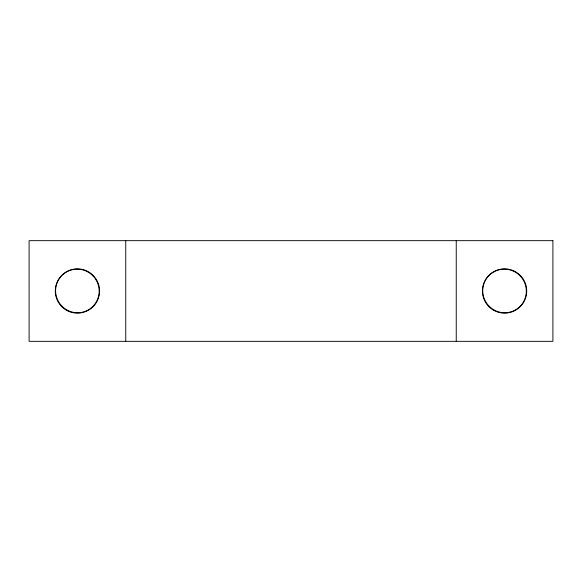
<?xml version="1.0" encoding="UTF-8"?>
<svg xmlns="http://www.w3.org/2000/svg" width="582" height="582" viewBox="0 0 582 582"><rect width="100%" height="100%" fill="white"/><g stroke="black" fill="none" stroke-linecap="round" stroke-linejoin="round"><path stroke-width="0.87" d="M456.244 240.664L456.244 341.336M125.756 240.664L125.756 341.336M552.9 240.664L29.1 240.664L29.107 341.336L552.9 341.336L552.9 240.664M65.504 309.668A22.152 22.152 0 0 0 99.551 291.989A22.152 22.152 0 0 0 67.221 271.343A22.152 22.152 0 0 0 65.504 309.668M493.492 310.184A22.152 22.152 0 0 0 526.717 291A22.152 22.152 0 0 0 493.492 271.816A22.152 22.152 0 0 0 493.492 310.184M483.511 296.485A21.898 21.672 45 0 0 520.01 306.445A21.898 21.672 45 0 0 510.058 269.939A21.898 21.672 45 0 0 483.511 296.485M56.367 296.485A21.898 21.672 45 0 0 92.865 306.445A21.898 21.672 45 0 0 82.913 269.939A21.898 21.672 45 0 0 56.367 296.485"/></g></svg>
